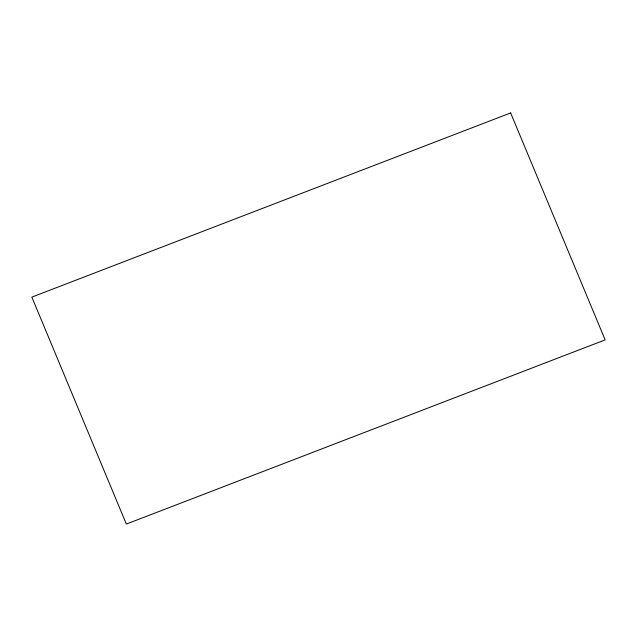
<?xml version="1.0" encoding="UTF-8"?>
<svg xmlns="http://www.w3.org/2000/svg" width="637" height="637" viewBox="0 0 637 637"><rect width="100%" height="100%" fill="white"/><g stroke="black" fill="none" stroke-linecap="round" stroke-linejoin="round"><path stroke-width="0.96" d="M510.651 112.932L31.85 297.121L126.349 524.068L605.15 339.879L510.651 112.932"/></g></svg>
